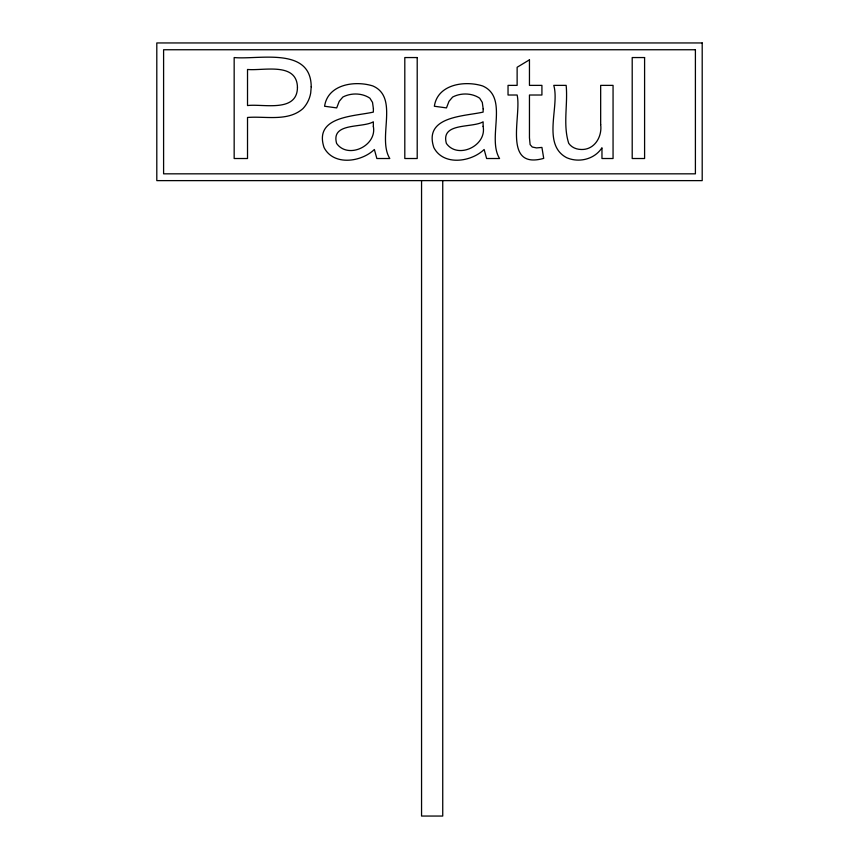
<?xml version="1.0" encoding="UTF-8"?>
<svg xmlns="http://www.w3.org/2000/svg" width="859" height="859" viewBox="0 0 859 859"><rect width="100%" height="100%" fill="white"/><g stroke="black" fill="none" stroke-linecap="round" stroke-linejoin="round"><path stroke-width="1.29" d="M442.739 180.626L442.739 816.05L421.554 816.05L421.554 180.626M373.407 108.857L373.332 112.1C354.112 116.448 313.642 116.223 324.068 147.576C333.646 166.12 361.371 162.104 374.374 149.487L376.854 158.518L389.793 158.518C376.972 137.945 399.521 97.464 372.785 85.932C355.078 80.359 327.837 84.139 324.584 106.248L336.696 107.901L339.241 101.298L342.859 97.046C351.17 92.718 362.058 92.912 369.896 98.184L372.527 102.404L373.407 108.857M483.177 108.857L483.112 112.1C463.881 116.448 423.412 116.223 433.838 147.576C443.416 166.12 471.151 162.104 484.143 149.487L486.623 158.518L499.573 158.518C486.742 137.945 509.29 97.464 482.554 85.932C464.848 80.359 437.607 84.139 434.353 106.248L446.476 107.901L449.01 101.298L452.639 97.046C460.939 92.718 471.827 92.912 479.666 98.184L482.296 102.404L483.177 108.857M600.666 124.566C602.331 136.667 594.535 149.992 581.242 149.487C576.378 149.412 571.589 147.458 568.744 143.389C562.763 124.974 568.003 104.444 566.156 85.374L553.765 85.374C559.907 106.237 541.557 144.495 566.672 157.691C578.945 163.081 594.611 159.312 601.966 147.769L601.966 158.518L613.058 158.518L613.058 85.374L600.666 85.374L600.666 124.566M373.332 126.348C377.251 145.826 347.959 159.581 336.61 143.432C330.683 122.161 362.144 128.356 373.332 121.806L373.332 126.348M483.112 126.348C487.021 145.826 457.729 159.581 446.379 143.432C440.452 122.161 471.924 128.356 483.112 121.806L483.112 126.348M311.216 86.759L310.711 92.944A30.258 30.258 0 0 1 303.023 108.545C287.969 121.924 265.646 115.976 247.521 117.468L247.521 158.518L234.163 158.518L234.163 57.553C258.709 59.883 310.937 46.3 311.216 86.759M297.45 87.167C297.418 113.141 262.961 103.574 247.521 105.56L247.521 69.472C263.412 70.986 296.699 61.816 297.45 87.167M529.455 59.829L517.129 67.27L517.129 85.374L508.034 85.374L508.034 95.016L517.129 95.016C521.853 115.417 502.118 169.975 543.715 158.378L541.922 147.426L536.478 147.909L532.247 147.018L530.11 144.602L529.455 137.784L529.455 95.016L541.922 95.016L541.922 85.374L529.455 85.374L529.455 59.829M702.2 42.95L156.8 42.95L156.8 180.626L702.2 180.626L702.2 42.95M695.403 49.747L163.597 49.747L163.597 173.829L695.403 173.829L695.403 49.747M417.206 57.553L404.804 57.553L404.804 158.518L417.206 158.518L417.206 57.553M644.594 57.553L632.203 57.553L632.203 158.518L644.594 158.518L644.594 57.553"/></g></svg>
